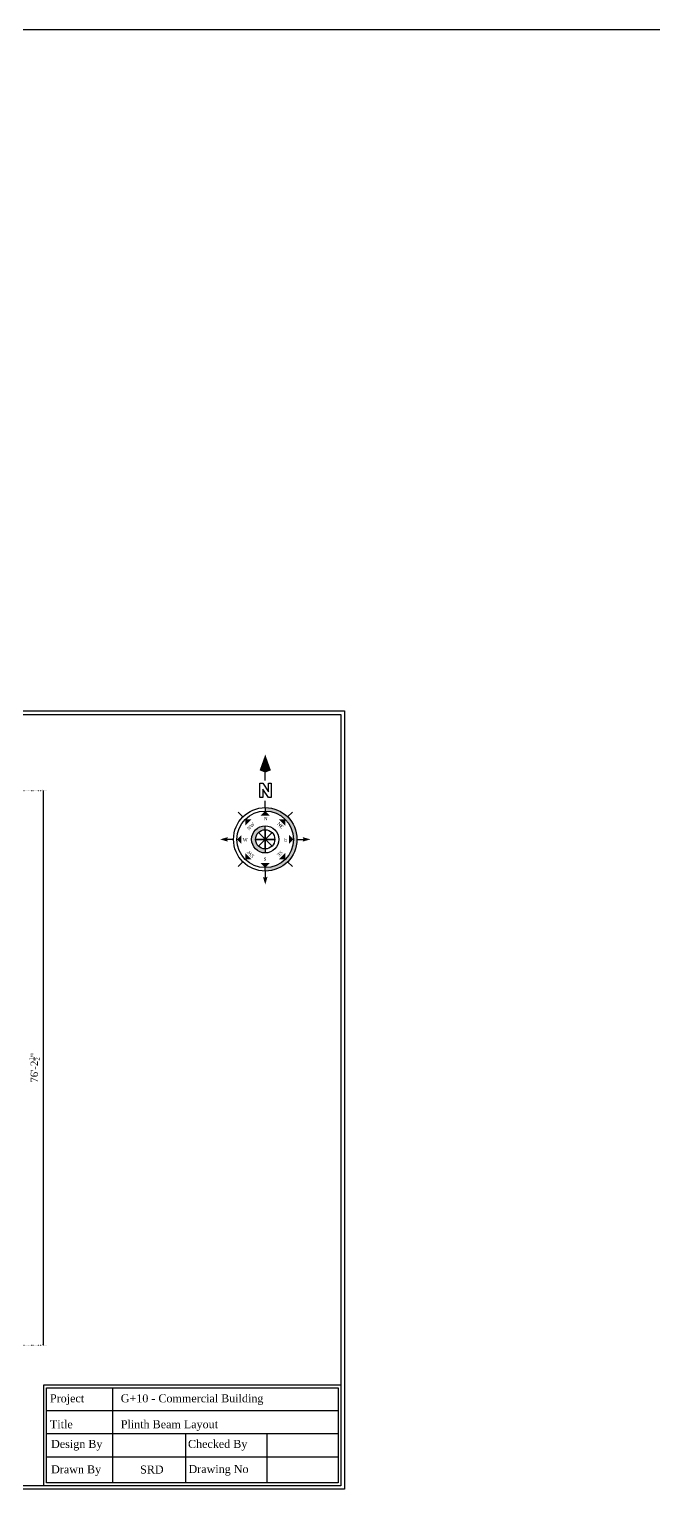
# Model space of a CAD drawing. Header units: feet. Extents: x 36263 to 96584, y 7663 to 35885.
# Drawn here: x 45932 to 46962, y 16775 to 19198 of the extents above; entities that cross this region are included whole.
import ezdxf
from ezdxf.enums import TextEntityAlignment as Align

# ---------------------------------------------------------------- set-up
doc = ezdxf.new("R2010")
doc.units = ezdxf.units.FT
doc.linetypes.add('DOT2', pattern=[0.125, 0, -0.125])
for name, color, linetype in [('3', 3, 'Continuous'), ('ST DIM', 11, 'Continuous'), ('ST TEX', 3, 'Continuous')]:
    doc.layers.add(name, color=color, linetype=linetype)
doc.styles.add('RomanS', font='times.ttf')
doc.dimstyles.new('1-1', dxfattribs={"dimtxt": 9, "dimasz": 5, "dimexe": 6, "dimexo": 6, "dimgap": 3, "dimtad": 1, "dimdec": 1, "dimzin": 0, "dimdsep": 46, "dimlunit": 4, "dimtxsty": 'RomanS', "dimblk": 'ARCHTICK', "dimcen": 0.09, "dimclrd": 256, "dimclre": 256, "dimclrt": 3, "dimadec": 0, "dimazin": 0, "dimtfac": 0.6, "dimtdec": 1, "dimtix": 1, "dimtofl": 0, "dimtmove": 1, "dimatfit": 0, "dimfxl": 1, "dimtolj": 1, "dimtzin": 0, "dimarcsym": 0})

# ---------------------------------------------------------------- blocks, each defined once
blk = doc.blocks.new('_ArchTick')
at = {"color": 0, "const_width": 0.15}
blk.add_lwpolyline([(-0.5, -0.5), (0.5, 0.5)], dxfattribs=at)
blk = doc.blocks.new('*D225')
at = {"layer": 'Defpoints', "color": 0, "ltscale": 10, "transparency": 16777216}
for p in [(45893.7, 17942.7), (45893.7, 17028.3), (45954.2, 17028.3)]:
    blk.add_point(p, dxfattribs=at)
at = {"layer": 'ST DIM', "linetype": 'DOT2', "lineweight": -2, "ltscale": 10, "transparency": 16777216}
for p, q in [((45899.7, 17942.7), (45960.2, 17942.7)), ((45899.7, 17028.3), (45960.2, 17028.3))]:
    blk.add_line(p, q, dxfattribs=at)
at = {"layer": 'ST DIM', "lineweight": -2, "ltscale": 10, "transparency": 16777216}
blk.add_line((45954.2, 17942.7), (45954.2, 17028.3), dxfattribs=at)
at = {"layer": 'ST DIM', "lineweight": -2, "ltscale": 10, "transparency": 16777216, "xscale": 3, "yscale": 3, "zscale": 3}
for p, rotation in [((45954.2, 17942.7), 90), ((45954.2, 17028.3), 270)]:
    blk.add_blockref('_ArchTick', p, dxfattribs=dict(at, rotation=rotation))
at = {"layer": 'ST DIM', "color": 3, "lineweight": 13, "ltscale": 10, "transparency": 16777216, "insert": (45939.7, 17485.5), "char_height": 12, "attachment_point": 5, "rotation": 90, "style": 'RomanS'}
blk.add_mtext('\\A1;76\'-2{\\H0.6x;\\S1/2;}"', dxfattribs=at)
blk = doc.blocks.new('upnorth')
at = {"linetype": 'ByBlock', "lineweight": -2}
h = blk.add_hatch(color=0, dxfattribs=at)
h.paths.add_polyline_path([(-8405.4, -28927), (-8405.4, -28930.4, 1), (-8405.4, -28869.7), (-8405.4, -28873, -1)])
h.paths.add_polyline_path([(-8405.4, -28890.9), (-8405.4, -28887.1, 1), (-8405.4, -28913), (-8405.4, -28909.2, -1)])
at = {"color": 0, "linetype": 'ByBlock', "lineweight": -2}
for p, q in [((-8405.4, -28843.8), (-8405.4, -28836.3)), ((-8405.4, -28869.7), (-8405.4, -28863.3)), ((-8405.4, -28869.7), (-8405.4, -28873)), ((-8426.8, -28878.6), (-8431.4, -28874.1)), ((-8405.4, -28890.9), (-8405.4, -28887.1)), ((-8384, -28878.6), (-8379.4, -28874.1)), ((-8435.7, -28900), (-8442.1, -28900)), ((-8414.6, -28900), (-8396.2, -28900)), ((-8396.2, -28900), (-8414.6, -28900)), ((-8411.9, -28906.5), (-8398.9, -28893.5)), ((-8398.9, -28906.5), (-8411.9, -28893.5)), ((-8398.9, -28893.5), (-8411.9, -28906.5)), ((-8411.9, -28893.5), (-8398.9, -28906.5)), ((-8405.4, -28909.2), (-8405.4, -28890.9)), ((-8405.4, -28890.9), (-8405.4, -28909.2)), ((-8375.1, -28900), (-8368.7, -28900)), ((-8405.4, -28909.2), (-8405.4, -28913)), ((-8426.8, -28921.5), (-8431.4, -28926)), ((-8405.4, -28930.4), (-8405.4, -28927)), ((-8384, -28921.5), (-8379.4, -28926)), ((-8405.4, -28930.4), (-8405.4, -28936.8))]:
    blk.add_line(p, q, dxfattribs=at)
blk.add_lwpolyline([(-8410.5, -28860.1), (-8410.5, -28846.5), (-8407.8, -28846.5), (-8402.3, -28854.7), (-8402.3, -28846.5), (-8399.6, -28846.5), (-8399.6, -28860.1), (-8402.3, -28860.1), (-8407.8, -28852), (-8407.8, -28860.1)], close=True, dxfattribs=at)
for radius in [30.3, 27, 13, 9.17]:
    blk.add_circle((-8405.4, -28900), radius, dxfattribs=at)
for points in [[(-8405.4, -28819), (-8410.8, -28834.1), (-8405.4, -28836.3)], [(-8405.4, -28836.3), (-8400, -28834.1), (-8405.4, -28819)], [(-8405.4, -28873), (-8401.1, -28877.3), (-8409.7, -28877.3)], [(-8424.5, -28880.9), (-8418.4, -28880.9), (-8424.5, -28887)], [(-8386.3, -28880.9), (-8386.3, -28887), (-8392.4, -28880.9)], [(-8448.6, -28900), (-8441.1, -28897.9), (-8442.1, -28900)], [(-8441.1, -28902.2), (-8442.1, -28900), (-8448.6, -28900)], [(-8432.4, -28900), (-8428.1, -28895.7), (-8428.1, -28904.4)], [(-8378.4, -28900), (-8382.7, -28904.4), (-8382.7, -28895.7)], [(-8369.7, -28897.9), (-8368.7, -28900), (-8362.2, -28900)], [(-8362.2, -28900), (-8369.7, -28902.2), (-8368.7, -28900)], [(-8424.5, -28919.1), (-8424.5, -28913), (-8418.4, -28919.1)], [(-8386.3, -28919.1), (-8392.4, -28919.1), (-8386.3, -28913)], [(-8405.4, -28927), (-8409.7, -28922.7), (-8401.1, -28922.7)], [(-8405.4, -28943.2), (-8407.6, -28935.7), (-8405.4, -28936.8)], [(-8403.2, -28935.7), (-8405.4, -28936.8), (-8405.4, -28943.2)]]:
    blk.add_solid(points, dxfattribs=at)
at = {"color": 0, "linetype": 'ByBlock', "lineweight": -2, "style": 'RomanS'}
for s, rotation, p in [('NW', 45, (-8418.1, -28888.8)), ('NE', 315, (-8392.1, -28887.8)), ('SW', 135, (-8418.2, -28913.1)), ('SE', 225, (-8392.7, -28912.6))]:
    blk.add_text(s, height=3.24, rotation=rotation, dxfattribs=at).set_placement(p, align=Align.CENTER)
for s, p in [('N', (-8404.9, -28881.9)), ('W', (-8424.6, -28902)), ('E', (-8385.9, -28901.8)), ('S', (-8405.6, -28920.5))]:
    blk.add_text(s, height=3.24, dxfattribs=at).set_placement(p, align=Align.CENTER)

msp = doc.modelspace()

# ---------------------------------------------------------------- linework, layer by layer
for points in [[(44640.7, 16790.35), (44640.7, 18074.14), (46451.62, 18074.14), (46451.62, 16790.35)], [(44646.4, 16796.05), (44646.4, 18068.44), (46445.92, 18068.44), (46445.92, 16796.05)]]:
    msp.add_lwpolyline(points, close=True)
at = {"layer": 'ST DIM'}
for p, q in [((46200.76, 16957.7), (46200.76, 16957.83)), ((46324.31, 16957.7), (46324.31, 16957.83))]:
    msp.add_line(p, q, dxfattribs=at)
msp.add_lwpolyline([(36262.83, 19198.18), (53143.63, 19198.18), (53143.63, 15540.22), (36262.83, 15540.22)], close=True, dxfattribs=at)
at = {"layer": 'ST TEX', "color": 3, "lineweight": -3}
for p, q in [((45959.99, 16800.81), (45959.99, 16957.7)), ((45959.99, 16957.7), (46441.17, 16957.7)), ((46069.29, 16800.81), (46069.29, 16957.7)), ((46441.17, 16957.7), (46441.17, 16800.81)), ((46441.17, 16919.61), (45959.99, 16919.61)), ((46441.17, 16881.59), (45959.99, 16881.59)), ((46189.71, 16800.81), (46189.71, 16881.59)), ((46324.31, 16800.81), (46324.31, 16881.59)), ((46441.17, 16843.57), (45959.99, 16843.57)), ((46441.17, 16800.81), (45959.99, 16800.81))]:
    msp.add_line(p, q, dxfattribs=at)
msp.add_lwpolyline([(46445.92, 16796.05), (45955.24, 16796.05), (45955.24, 16962.83), (46445.92, 16962.83)], close=True, dxfattribs=at)

# ---------------------------------------------------------------- block references
at = {"layer": '3', "color": 0, "xscale": 1.728, "yscale": 1.728, "zscale": 1.728}
msp.add_blockref('upnorth', (60845.51, 67801.49), dxfattribs=at)

# ---------------------------------------------------------------- texts
at = {"layer": 'ST TEX', "color": 3, "lineweight": -3, "char_height": 13.2, "attachment_point": 1, "style": 'RomanS'}
for s, width, insert in [('Project', 53.8101, (45965.55, 16946.94)), ('G+10 - Commercial Building', 364.5232, (46082.45, 16946.94)), ('Title', 53.8101, (45965.55, 16904.17)), ('Plinth Beam Layout', 364.5232, (46082.45, 16904.17)), ('Design By', 147.5749, (45967.51, 16871.73)), ('Checked By', 147.5749, (46193.47, 16871.73)), ('Drawn By', 147.5749, (45967.51, 16829.84)), ('SRD', 147.5749, (46114.39, 16829.5)), ('Drawing No', 147.5749, (46194.26, 16830.36))]:
    msp.add_mtext_dynamic_manual_height_columns(s, width=width, gutter_width=47.52, heights=[0], dxfattribs=dict(at, insert=insert))

# ---------------------------------------------------------------- dimensions: what is measured, and where the dimension line sits
at = {"layer": 'ST DIM', "lineweight": 13, "ltscale": 10}
dim = msp.add_linear_dim(base=(45954.17, 17028.31), p1=(45893.72, 17942.71), p2=(45893.72, 17028.31), angle=90, dimstyle='1-1', override={"dimtxt": 12, "dimasz": 3, "dimgap": 6, "dimpost": '\\X'}, dxfattribs=at)
dim.commit()
dim.dimension.update_dxf_attribs({"geometry": '*D225', "text_midpoint": (45939.67, 17485.51)})

doc.saveas('drawing.dxf')
